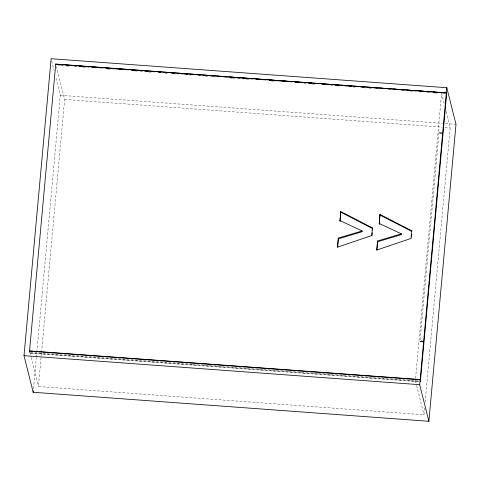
<?xml version="1.0" encoding="UTF-8"?>
<svg xmlns="http://www.w3.org/2000/svg" width="480" height="480" viewBox="0 0 480 480"><rect width="100%" height="100%" fill="white"/><g stroke="black" fill="none" stroke-linecap="round" stroke-linejoin="round"><path stroke-width="0.36" stroke-dasharray="2.4 1.8" d="M191.958 364.17L29.82 352.278L29.742 353.154L418.866 381.69M33.528 388.536L36.324 357.942M36.39 357.198L36.804 352.722M36.87 351.972L60.312 95.304L55.806 77.37M424.578 408.072L423.966 414.78L38.418 386.508L41.484 352.956M41.55 352.212L64.632 99.45L56.394 66.648M415.572 378.318L441.582 93.492L444.45 104.904M422.388 341.706L419.952 341.526L439.026 132.666A1.656 0.372 5.2 0 1 441.678 132.738M425.124 402.102L450.18 127.722L445.878 110.604M58.278 65.382L59.772 65.496M66.498 65.988L69.486 66.204M74.718 66.588L78.45 66.864M82.938 67.194L85.176 67.356M91.152 67.794L92.646 67.908M107.592 69L111.33 69.276M115.812 69.606L118.05 69.768M135.24 71.028L136.734 71.136M140.466 71.412L144.948 71.742M148.686 72.012L150.93 72.18M165.126 73.218L167.364 73.386M173.346 73.824L177.828 74.154M181.56 74.424L183.06 74.532M189.036 74.976L190.53 75.084M205.47 76.176L209.958 76.506M213.69 76.782L216.678 76.998M230.13 77.988L232.368 78.15M233.118 78.204L234.612 78.318M238.35 78.588L242.082 78.864M246.57 79.194L248.808 79.356M271.224 81L275.706 81.33M279.444 81.6L281.682 81.768M304.098 83.412L307.836 83.682M312.318 84.012L315.306 84.234M330.996 85.386L333.24 85.548M336.978 85.824L340.71 86.094M345.198 86.424L347.436 86.586M353.412 87.024L354.906 87.138M360.888 87.576L363.126 87.738M363.876 87.792L366.114 87.96M369.102 88.176L373.59 88.506M377.322 88.782L379.566 88.944M401.982 90.588L406.464 90.918M410.202 91.188L413.19 91.41M426.636 92.394L429.624 92.616M434.856 93L438.594 93.27M443.028 93.6L445.206 93.756M60.312 95.304L442.56 123.336M445.548 123.558L456 124.32M64.632 99.45L441.96 127.116M444.948 127.338L450.18 127.722M439.026 132.666L441.462 132.846M442.026 133.386L438.978 133.158A1.656 0.372 5.2 0 1 441.636 133.236M192.708 364.224L347.37 375.564M348.12 375.624L418.992 380.82M418.884 381.492L29.76 352.956L29.544 350.904M415.368 380.55L416.442 384.828M416.622 385.542L423.966 414.78M51.66 60.87L54 70.2M29.82 352.278L30.894 356.556M31.074 357.27L38.418 386.508M419.952 341.526A1.656 0.372 5.2 0 1 422.346 341.532M423.042 341.256L419.994 341.034A1.656 0.372 5.2 0 1 421.458 340.908A1.656 0.372 5.2 0 1 423.042 341.256"/><path stroke-width="0.72" d="M24 355.68L51.12 58.716L446.808 87.732L456 124.32L428.88 421.284L33.192 392.268L24 355.68L419.688 384.696L428.88 421.284M56.1 64.548L55.722 64.236L446.34 92.88L420.162 379.548L420.36 381.798L446.736 92.994L55.74 64.038L29.526 351.102L420.144 379.746L419.688 384.696M33.192 392.268L33.324 390.774M337.662 247.194L338.43 238.824L362.286 231.672L362.106 230.964L338.25 238.116L337.422 247.182L371.736 235.572L372.438 227.886L340.68 211.53L340.038 221.238L340.68 211.53M371.976 235.584L372.234 232.788M372.486 229.992L372.438 227.886M376.938 250.074L377.7 241.704L401.556 234.552L401.376 233.844L377.52 240.996L376.692 250.062L411.006 238.452L411.708 230.766L379.95 214.41L379.308 224.118L379.95 214.41M411.378 237.066L411.63 234.27M446.358 92.682L446.808 87.732M59.85 64.62L62.838 64.842M66.57 65.112L69.558 65.334M73.296 65.61L76.284 65.826M79.272 66.048L83.004 66.318M85.992 66.54L88.98 66.756M92.712 67.032L95.7 67.248M99.438 67.524L102.42 67.746M106.158 68.016L108.396 68.184M112.134 68.454L115.122 68.676M118.854 68.946L121.842 69.168M125.574 69.444L128.562 69.66M131.55 69.882L135.288 70.152M138.27 70.374L142.008 70.644M144.996 70.866L147.984 71.082M151.716 71.358L154.704 71.58M158.436 71.85L160.68 72.018M164.412 72.288L167.4 72.51M171.138 72.78L174.126 73.002M177.858 73.272L180.846 73.494M183.834 73.716L187.566 73.986M190.554 74.208L194.286 74.478M197.274 74.7L200.262 74.916M204 75.192L206.988 75.408M210.72 75.684L213.708 75.906M217.44 76.176L220.428 76.398M223.416 76.614L227.154 76.89M230.142 77.106L233.124 77.328M236.112 77.544L239.85 77.82M242.838 78.042L246.57 78.312M249.558 78.534L252.546 78.75M256.278 79.026L259.266 79.242M263.004 79.518L265.992 79.74M269.724 80.01L272.712 80.232M275.7 80.448L279.432 80.724M282.42 80.94L286.152 81.216M289.14 81.438L292.128 81.654M295.116 81.876L298.854 82.146M301.842 82.368L304.824 82.584M308.562 82.86L311.55 83.076M315.282 83.352L318.27 83.574M322.008 83.844L324.99 84.066M327.978 84.282L331.716 84.558M334.704 84.774L338.436 85.05M341.424 85.272L344.412 85.488M347.4 85.71L351.132 85.98M354.12 86.202L357.858 86.472M360.84 86.694L363.828 86.91M367.566 87.186L370.554 87.408M374.286 87.678L377.274 87.9M380.262 88.116L383.994 88.392M386.982 88.608L390.72 88.884M393.708 89.1L396.696 89.322M400.428 89.598L403.416 89.814M407.148 90.09L410.136 90.306M413.874 90.582L416.112 90.744M419.844 91.02L422.832 91.236M426.57 91.512L429.558 91.734M433.29 92.004L436.278 92.226M439.266 92.442L442.998 92.718M59.832 64.818L62.82 65.04M66.552 65.31L69.54 65.532M73.278 65.808L76.266 66.024M79.254 66.246L82.236 66.462M85.974 66.738L88.962 66.954M92.694 67.23L95.682 67.446M99.42 67.722L102.402 67.944M106.14 68.214L108.378 68.382M112.116 68.652L115.104 68.874M118.836 69.144L121.824 69.366M125.556 69.642L128.544 69.858M131.532 70.08L134.52 70.296M138.252 70.572L141.24 70.788M144.978 71.064L147.966 71.28M151.698 71.556L154.686 71.778M158.418 72.048L160.662 72.216M164.394 72.486L167.382 72.708M171.12 72.978L174.108 73.2M177.84 73.47L180.828 73.692M183.816 73.914L187.548 74.184M190.536 74.406L193.524 74.622M197.256 74.898L200.244 75.114M203.982 75.39L206.97 75.606M210.702 75.882L213.69 76.104M217.422 76.374L219.666 76.542M223.398 76.812L226.386 77.034M230.118 77.304L233.106 77.526M236.094 77.742L239.832 78.018M242.82 78.24L245.808 78.456M249.54 78.732L252.528 78.948M256.26 79.224L259.248 79.44M262.986 79.716L265.974 79.938M269.706 80.208L271.944 80.376M275.682 80.646L278.67 80.868M282.402 81.138L285.39 81.36M289.122 81.636L292.11 81.852M295.098 82.074L298.836 82.344M301.824 82.566L304.806 82.782M308.544 83.058L311.532 83.274M315.264 83.55L318.252 83.772M321.99 84.042L324.972 84.264M327.96 84.48L330.948 84.702M334.686 84.972L337.674 85.194M341.406 85.47L344.394 85.686M348.126 85.962L351.114 86.178M354.852 86.454L357.09 86.616M361.572 86.946L363.81 87.108M367.548 87.384L370.536 87.606M374.268 87.876L377.256 88.098M380.244 88.314L383.232 88.536M386.964 88.806L389.952 89.028M393.69 89.298L396.672 89.52M400.41 89.796L403.398 90.012M407.13 90.288L410.118 90.504M413.856 90.78L416.094 90.942M419.826 91.218L422.814 91.434M426.552 91.71L429.54 91.932M433.272 92.202L436.26 92.424M439.248 92.64L442.236 92.862M420.162 379.548L29.544 350.904L29.592 351.366M379.128 223.41L401.376 233.844M339.858 220.53L362.106 230.964M380.13 215.118L411.888 231.474L411.708 230.766M340.86 212.238L372.618 228.594M446.34 92.88L446.718 93.192M55.74 64.038L56.118 64.35M377.52 240.996L377.7 241.704M338.25 238.116L338.43 238.824"/></g></svg>
